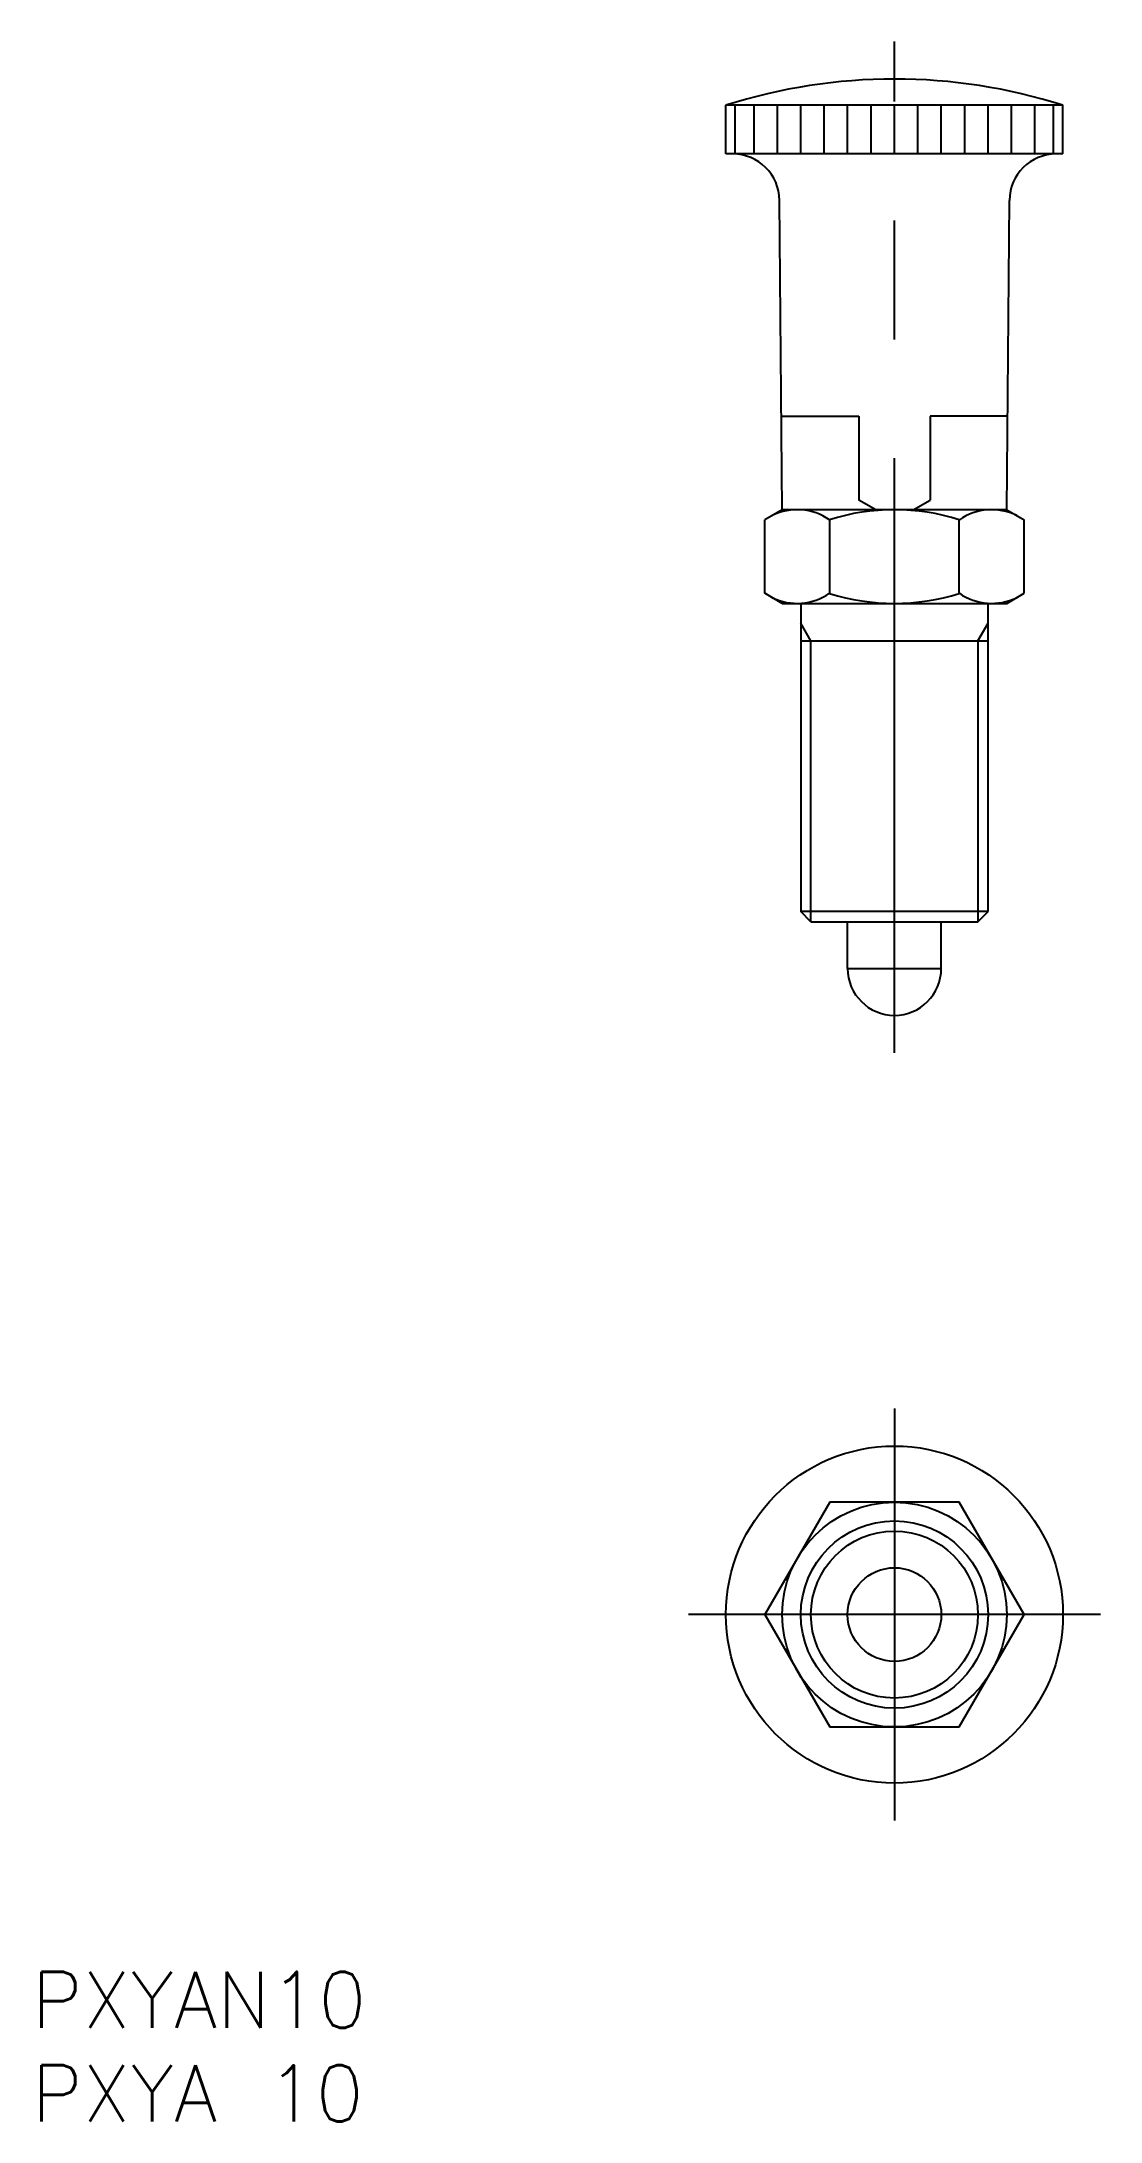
# Model space of a CAD drawing. Extents: x -46 to 11, y -27 to 84.
import ezdxf

# ---------------------------------------------------------------- set-up
doc = ezdxf.new("R2010")
doc.units = 0
doc.linetypes.add('CENTER', pattern=[50.8, 31.75, -6.35, 6.35, -6.35])
doc.layers.get('0').update_dxf_attribs({"linetype": 'CONTINUOUS'})
doc.layers.add('CENTER', color=1, linetype='CENTER')
doc.styles.get("Standard").update_dxf_attribs({"font": 'txt.shx', "height": 3, "bigfont": 'bigfont.shx'})

# ---------------------------------------------------------------- blocks, each defined once
blk = doc.blocks.new('*U2')
at = {"color": 7, "linetype": 'CONTINUOUS'}
blk.add_text('PXYAN10', height=3, dxfattribs=at).set_placement((-46.07, -22.07))
blk = doc.blocks.new('*U3')
at = {"color": 7, "linetype": 'CONTINUOUS'}
blk.add_text('PXYA 10', height=3, dxfattribs=at).set_placement((-46.07, -27.07))

msp = doc.modelspace()

# ---------------------------------------------------------------- linework, layer by layer
at = {"color": 7, "linetype": 'CONTINUOUS'}
for p, q in [((-9, 78), (-9, 80.6)), ((9, 80.6), (-9, 80.6)), ((-8.5, 78), (-8.5, 80.6)), ((-7.5, 78), (-7.5, 80.6)), ((-6.25, 78), (-6.25, 80.6)), ((-5, 78), (-5, 80.6)), ((-3.75, 78), (-3.75, 80.6)), ((-2.5, 78), (-2.5, 80.6)), ((-1.25, 78), (-1.25, 80.6)), ((0, 78), (0, 80.6)), ((1.25, 78), (1.25, 80.6)), ((2.5, 78), (2.5, 80.6)), ((3.75, 78), (3.75, 80.6)), ((5, 78), (5, 80.6)), ((6.25, 78), (6.25, 80.6)), ((7.5, 78), (7.5, 80.6)), ((8.5, 78), (8.5, 80.6)), ((9, 78), (9, 80.6)), ((9, 78), (-9, 78)), ((-6, 59), (-6.14, 75.52)), ((6, 59), (6.14, 75.52)), ((-6.04, 64), (-1.9, 64)), ((-1.9, 64), (-1.9, 59.52)), ((6.04, 64), (1.9, 64)), ((1.9, 64), (1.9, 59.52)), ((-6, 59), (-6.93, 58.46)), ((6, 59), (-6, 59)), ((-1, 59), (-1.9, 59.52)), ((1, 59), (1.9, 59.52)), ((6, 59), (6.93, 58.46)), ((-6.93, 54.54), (-6.93, 58.46)), ((-3.46, 54.54), (-3.46, 58.46)), ((3.46, 54.54), (3.46, 58.46)), ((6.93, 54.54), (6.93, 58.46)), ((-6, 54), (-6.93, 54.54)), ((6, 54), (6.93, 54.54)), ((-6, 54), (6, 54)), ((-5, 54), (-5, 37.54)), ((5, 37.54), (5, 54)), ((-5, 52), (5, 52)), ((-4.46, 37), (-5, 37.54)), ((5, 37.54), (-5, 37.54)), ((-4.46, 37), (4.46, 37)), ((-2.5, 34.5), (-2.5, 37)), ((2.5, 34.5), (2.5, 37)), ((4.46, 37), (5, 37.54)), ((-2.5, 34.5), (2.5, 34.5)), ((-3.46, 6), (-6.93, 0)), ((3.46, 6), (-3.46, 6)), ((6.93, 0), (3.46, 6)), ((-6.93, 0), (-3.46, -6)), ((3.46, -6), (6.93, 0)), ((-3.46, -6), (3.46, -6))]:
    msp.add_line(p, q, dxfattribs=at)
at = {"color": 3, "linetype": 'CONTINUOUS'}
for p, q in [((-4.46, 52), (-5, 52.94)), ((4.46, 52), (5, 52.94)), ((-4.46, 37), (-4.46, 52)), ((4.46, 52), (4.46, 37))]:
    msp.add_line(p, q, dxfattribs=at)
at = {"color": 7, "linetype": 'CONTINUOUS'}
for radius in [9, 6, 5, 2.5]:
    msp.add_circle((0, 0), radius, dxfattribs=at)
at = {"color": 3, "linetype": 'CONTINUOUS'}
msp.add_circle((0, 0), 4.46, dxfattribs=at)
at = {"color": 7, "linetype": 'CONTINUOUS'}
for centre, radius, start, end in [((0, 52.37), 29.63, 72.3164, 107.6836), ((-8.64, 75.5), 2.5, 0.5, 90), ((8.64, 75.5), 2.5, 90, 179.5), ((-5.2, 55.93), 3.07, 55.6158, 115.6158), ((0, 47.54), 11.46, 72.412, 107.588), ((5.2, 55.93), 3.07, 64.3842, 124.3842), ((-5.2, 57.07), 3.07, 244.3842, 304.3842), ((0, 65.46), 11.46, 252.412, 287.588), ((5.2, 57.07), 3.07, 235.6158, 295.6158), ((0, 34.5), 2.5, 180, 0)]:
    msp.add_arc(centre, radius, start, end, dxfattribs=at)
at = {"layer": 'CENTER', "color": 1, "linetype": 'CENTER'}
for p, q in [((0, 30), (0, 84)), ((0, 11), (0, -11)), ((11, 0), (-11, 0))]:
    msp.add_line(p, q, dxfattribs=at)

# ---------------------------------------------------------------- block references
at = {"color": 7, "linetype": 'CONTINUOUS'}
for name in ['*U2', '*U3']:
    msp.add_blockref(name, (0, 0), dxfattribs=at)

doc.saveas('drawing.dxf')
